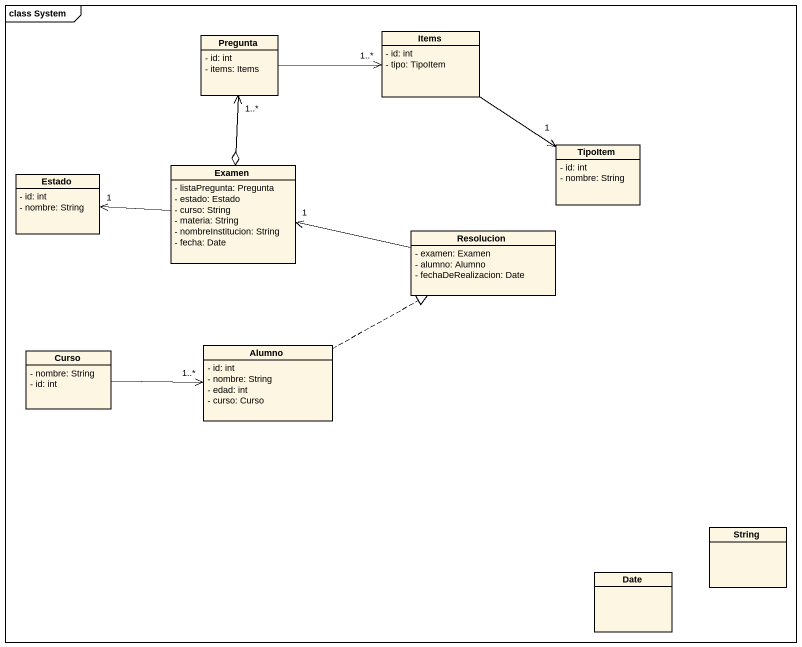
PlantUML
@startuml
mainframe class System
hide circle
hide empty members
skinparam classAttributeIconSize 0
class Pregunta {
  - id: int
  - items: Items
}
class Items {
  - id: int
  - tipo: TipoItem
}
class TipoItem {
  - id: int
  - nombre: String
}
class Estado {
  - id: int
  - nombre: String
}
class Examen {
  - listaPregunta: Pregunta
  - estado: Estado
  - curso: String
  - materia: String
  - nombreInstitucion: String
  - fecha: Date
}
class Resolucion {
  - examen: Examen
  - alumno: Alumno
  - fechaDeRealizacion: Date
}
class Curso {
  - nombre: String
  - id: int
}
class Alumno {
  - id: int
  - nombre: String
  - edad: int
  - curso: Curso
}
class String
class Date
Pregunta -right-> "1..*" Items
Pregunta "1..*" <--o Examen
Items --> "1" TipoItem
Examen -left-> "1" Estado
Resolucion -left-> "1" Examen
Curso -right-> "1..*" Alumno
Alumno .right.|> Resolucion
@enduml
